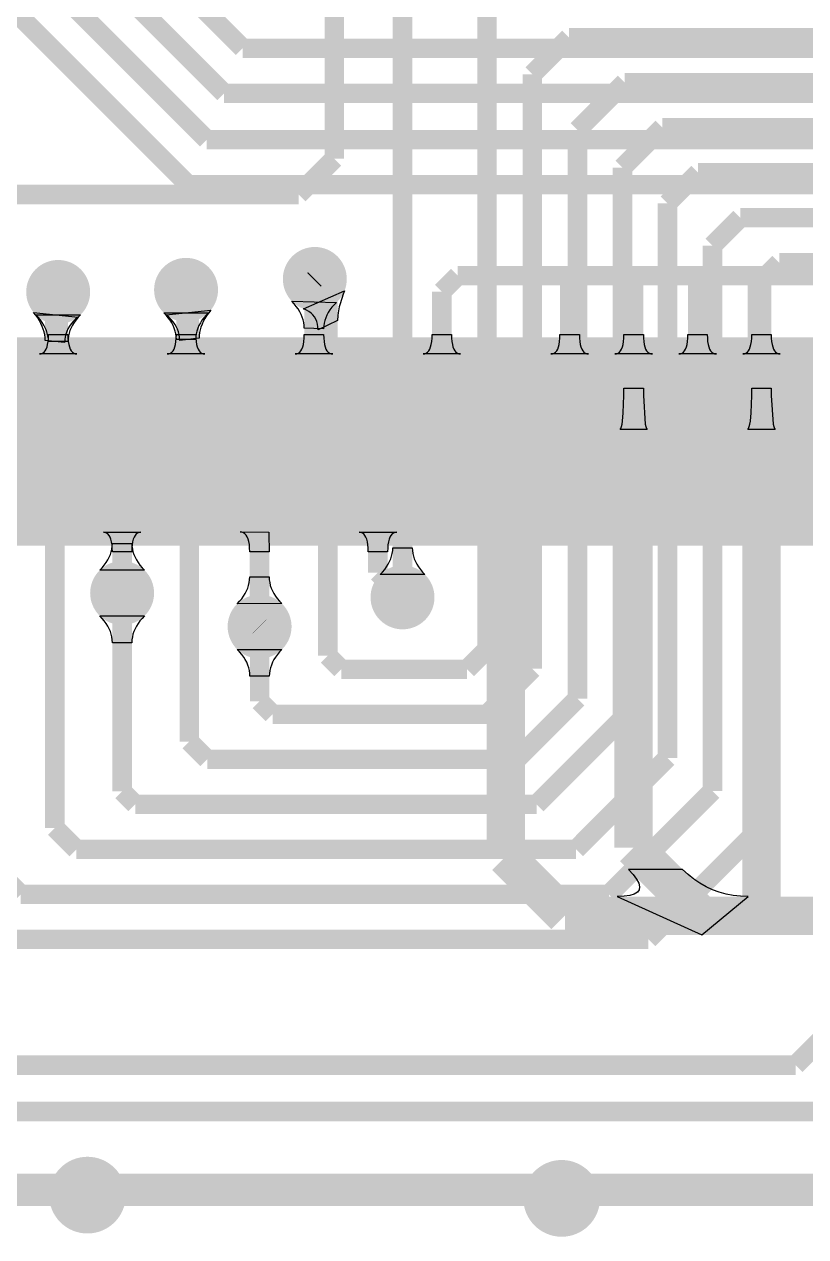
# Model space of a CAD drawing. Extents: x 53.3 to 135, y 28 to 125.4.
# Drawn here: x 95.95 to 102.06, y 66.91 to 76.39 of the extents above; entities that cross this region are included whole.
import ezdxf

# ---------------------------------------------------------------- set-up
doc = ezdxf.new("R2010")
doc.units = 0
doc.header["$MEASUREMENT"] = 0
for name, color, linetype in [('BOTTOMLAYER', 5, 'CONTINUOUS'), ('BOTTOMOVERLAY', 54, 'CONTINUOUS'), ('BOTTOMPASTE', 16, 'CONTINUOUS'), ('BOTTOMSOLDER', 6, 'CONTINUOUS'), ('MULTILAYER', 9, 'CONTINUOUS'), ('TOPLAYER', 1, 'CONTINUOUS')]:
    doc.layers.add(name, color=color, linetype=linetype)

msp = doc.modelspace()

# ---------------------------------------------------------------- linework, layer by layer
at = {"layer": 'BOTTOMLAYER'}
for p, q in [((97.058704, 74.113207), (97.039892, 74.13277)), ((97.039892, 74.13277), (97.389894, 74.13277)), ((97.389894, 74.13277), (97.371083, 74.113207)), ((98.060355, 74.202768), (98.041932, 74.222968)), ((98.041932, 74.222968), (98.3918, 74.213296)), ((98.076837, 74.182341), (98.060355, 74.202768)), ((98.091381, 74.161686), (98.076837, 74.182341)), ((98.103987, 74.140802), (98.091381, 74.161686)), ((98.11465, 74.119694), (98.103987, 74.140802)), ((98.327218, 74.135264), (98.316118, 74.114764)), ((98.340337, 74.155366), (98.327218, 74.135264)), ((98.355473, 74.175071), (98.340337, 74.155366)), ((98.372628, 74.194383), (98.355473, 74.175071)), ((98.3918, 74.213296), (98.372628, 74.194383)), ((96.058706, 74.096596), (96.039894, 74.116159)), ((96.039894, 74.116159), (96.389896, 74.116159)), ((96.075536, 74.076723), (96.058706, 74.096596)), ((96.090384, 74.056537), (96.075536, 74.076723)), ((96.103255, 74.036039), (96.090384, 74.056537)), ((96.114144, 74.015232), (96.103255, 74.036039)), ((96.326536, 74.036039), (96.315647, 74.015232)), ((96.339406, 74.056537), (96.326536, 74.036039)), ((96.354255, 74.076723), (96.339406, 74.056537)), ((96.371085, 74.096596), (96.354255, 74.076723)), ((96.389896, 74.116159), (96.371085, 74.096596)), ((97.075534, 74.093334), (97.058704, 74.113207)), ((97.090382, 74.073149), (97.075534, 74.093334)), ((97.103253, 74.052651), (97.090382, 74.073149)), ((97.114142, 74.031843), (97.103253, 74.052651)), ((97.326534, 74.052651), (97.315645, 74.031843)), ((97.339404, 74.073149), (97.326534, 74.052651)), ((97.354253, 74.093334), (97.339404, 74.073149)), ((97.371083, 74.113207), (97.354253, 74.093334)), ((98.123378, 74.098358), (98.11465, 74.119694)), ((98.130164, 74.076796), (98.123378, 74.098358)), ((98.135013, 74.055008), (98.130164, 74.076796)), ((98.137922, 74.032991), (98.135013, 74.055008)), ((98.294929, 74.050896), (98.291901, 74.028816)), ((98.299974, 74.072582), (98.294929, 74.050896)), ((98.307037, 74.093873), (98.299974, 74.072582)), ((98.316118, 74.114764), (98.307037, 74.093873)), ((96.123054, 73.994114), (96.114144, 74.015232)), ((96.129986, 73.972684), (96.123054, 73.994114)), ((96.134933, 73.950944), (96.129986, 73.972684)), ((96.137905, 73.928892), (96.134933, 73.950944)), ((96.138185, 73.933413), (96.138893, 73.962293)), ((96.138893, 73.962293), (96.290897, 73.962293)), ((96.290897, 73.962293), (96.291606, 73.933413)), ((96.294857, 73.950944), (96.291885, 73.928892)), ((96.299805, 73.972684), (96.294857, 73.950944)), ((96.306737, 73.994114), (96.299805, 73.972684)), ((96.315647, 74.015232), (96.306737, 73.994114)), ((97.123052, 74.010726), (97.114142, 74.031843)), ((97.129984, 73.989296), (97.123052, 74.010726)), ((97.134931, 73.967556), (97.129984, 73.989296)), ((97.137903, 73.945504), (97.134931, 73.967556)), ((97.138891, 73.923139), (97.137903, 73.945504)), ((97.138183, 73.933413), (97.138891, 73.962293)), ((97.138891, 73.962293), (97.290895, 73.962293)), ((97.290895, 73.962293), (97.291604, 73.933413)), ((97.291883, 73.945504), (97.290895, 73.923139)), ((97.294855, 73.967556), (97.291883, 73.945504)), ((97.299803, 73.989296), (97.294855, 73.967556)), ((97.306735, 74.010726), (97.299803, 73.989296)), ((97.315645, 74.031843), (97.306735, 74.010726)), ((98.138889, 74.010749), (98.137922, 74.032991)), ((98.138181, 73.933413), (98.138889, 73.962293)), ((98.290893, 74.006337), (98.138889, 74.010749)), ((98.138889, 73.962293), (98.290893, 73.962293)), ((98.291901, 74.028816), (98.290893, 74.006337)), ((98.290893, 73.962293), (98.291602, 73.933413)), ((99.138179, 73.933413), (99.138887, 73.962293)), ((99.138887, 73.962293), (99.290891, 73.962293)), ((99.290891, 73.962293), (99.2916, 73.933413)), ((100.138177, 73.933413), (100.138885, 73.962293)), ((100.138885, 73.962293), (100.290889, 73.962293)), ((100.290889, 73.962293), (100.291598, 73.933413)), ((100.638176, 73.933413), (100.638884, 73.962293)), ((100.638884, 73.962293), (100.790888, 73.962293)), ((100.790888, 73.962293), (100.791597, 73.933413)), ((101.138175, 73.933413), (101.138883, 73.962293)), ((101.138883, 73.962293), (101.290887, 73.962293)), ((101.290887, 73.962293), (101.291596, 73.933413)), ((101.638174, 73.933413), (101.638882, 73.962293)), ((101.638882, 73.962293), (101.790886, 73.962293)), ((101.790886, 73.962293), (101.791595, 73.933413)), ((96.113351, 73.834612), (96.121156, 73.848293)), ((96.121156, 73.848293), (96.127542, 73.865011)), ((96.127542, 73.865011), (96.132508, 73.884772)), ((96.132508, 73.884772), (96.136056, 73.907574)), ((96.136056, 73.907574), (96.138185, 73.933413)), ((96.138893, 73.906527), (96.137905, 73.928892)), ((96.290897, 73.906527), (96.138893, 73.906527)), ((96.291885, 73.928892), (96.290897, 73.906527)), ((96.291606, 73.933413), (96.293734, 73.907574)), ((96.293734, 73.907574), (96.297283, 73.884772)), ((96.297283, 73.884772), (96.302248, 73.865011)), ((96.302248, 73.865011), (96.308634, 73.848293)), ((96.308634, 73.848293), (96.316439, 73.834612)), ((97.113349, 73.834612), (97.121154, 73.848293)), ((97.121154, 73.848293), (97.12754, 73.865011)), ((97.12754, 73.865011), (97.132506, 73.884772)), ((97.132506, 73.884772), (97.136054, 73.907574)), ((97.136054, 73.907574), (97.138183, 73.933413)), ((97.290895, 73.923139), (97.138891, 73.923139)), ((97.291604, 73.933413), (97.293732, 73.907574)), ((97.293732, 73.907574), (97.297281, 73.884772)), ((97.297281, 73.884772), (97.302246, 73.865011)), ((97.302246, 73.865011), (97.308632, 73.848293)), ((97.308632, 73.848293), (97.316437, 73.834612)), ((98.113347, 73.834612), (98.121152, 73.848293)), ((98.121152, 73.848293), (98.127538, 73.865011)), ((98.127538, 73.865011), (98.132504, 73.884772)), ((98.132504, 73.884772), (98.136052, 73.907574)), ((98.136052, 73.907574), (98.138181, 73.933413)), ((98.291602, 73.933413), (98.29373, 73.907574)), ((98.29373, 73.907574), (98.297279, 73.884772)), ((98.297279, 73.884772), (98.302244, 73.865011)), ((98.302244, 73.865011), (98.30863, 73.848293)), ((98.30863, 73.848293), (98.316435, 73.834612)), ((99.113345, 73.834612), (99.12115, 73.848293)), ((99.12115, 73.848293), (99.127536, 73.865011)), ((99.127536, 73.865011), (99.132502, 73.884772)), ((99.132502, 73.884772), (99.13605, 73.907574)), ((99.13605, 73.907574), (99.138179, 73.933413)), ((99.2916, 73.933413), (99.293728, 73.907574)), ((99.293728, 73.907574), (99.297277, 73.884772)), ((99.297277, 73.884772), (99.302242, 73.865011)), ((99.302242, 73.865011), (99.308628, 73.848293)), ((99.308628, 73.848293), (99.316433, 73.834612)), ((100.113343, 73.834612), (100.121148, 73.848293)), ((100.121148, 73.848293), (100.127534, 73.865011)), ((100.127534, 73.865011), (100.1325, 73.884772)), ((100.1325, 73.884772), (100.136048, 73.907574)), ((100.136048, 73.907574), (100.138177, 73.933413)), ((100.291598, 73.933413), (100.293726, 73.907574)), ((100.293726, 73.907574), (100.297275, 73.884772)), ((100.297275, 73.884772), (100.30224, 73.865011)), ((100.30224, 73.865011), (100.308626, 73.848293)), ((100.308626, 73.848293), (100.316431, 73.834612)), ((100.613342, 73.834612), (100.621147, 73.848293)), ((100.621147, 73.848293), (100.627533, 73.865011)), ((100.627533, 73.865011), (100.632499, 73.884772)), ((100.632499, 73.884772), (100.636047, 73.907574)), ((100.636047, 73.907574), (100.638176, 73.933413)), ((100.791597, 73.933413), (100.793725, 73.907574)), ((100.793725, 73.907574), (100.797274, 73.884772)), ((100.797274, 73.884772), (100.802239, 73.865011)), ((100.802239, 73.865011), (100.808625, 73.848293)), ((100.808625, 73.848293), (100.81643, 73.834612)), ((101.113341, 73.834612), (101.121146, 73.848293)), ((101.121146, 73.848293), (101.127532, 73.865011)), ((101.127532, 73.865011), (101.132498, 73.884772)), ((101.132498, 73.884772), (101.136046, 73.907574)), ((101.136046, 73.907574), (101.138175, 73.933413)), ((101.291596, 73.933413), (101.293724, 73.907574)), ((101.293724, 73.907574), (101.297273, 73.884772)), ((101.297273, 73.884772), (101.302238, 73.865011)), ((101.302238, 73.865011), (101.308624, 73.848293)), ((101.308624, 73.848293), (101.316429, 73.834612)), ((101.61334, 73.834612), (101.621145, 73.848293)), ((101.621145, 73.848293), (101.627531, 73.865011)), ((101.627531, 73.865011), (101.632497, 73.884772)), ((101.632497, 73.884772), (101.636045, 73.907574)), ((101.636045, 73.907574), (101.638174, 73.933413)), ((101.791595, 73.933413), (101.793723, 73.907574)), ((101.793723, 73.907574), (101.797272, 73.884772)), ((101.797272, 73.884772), (101.802237, 73.865011)), ((101.802237, 73.865011), (101.808623, 73.848293)), ((101.808623, 73.848293), (101.816428, 73.834612)), ((96.067943, 73.810292), (96.081423, 73.811811)), ((96.361847, 73.810292), (96.067943, 73.810292)), ((96.081423, 73.811811), (96.093486, 73.816373)), ((96.093486, 73.816373), (96.104128, 73.823972)), ((96.104128, 73.823972), (96.113351, 73.834612)), ((96.316439, 73.834612), (96.325662, 73.823972)), ((96.325662, 73.823972), (96.336305, 73.816373)), ((96.336305, 73.816373), (96.348367, 73.811811)), ((96.348367, 73.811811), (96.361847, 73.810292)), ((97.067941, 73.810292), (97.081421, 73.811811)), ((97.361845, 73.810292), (97.067941, 73.810292)), ((97.081421, 73.811811), (97.093484, 73.816373)), ((97.093484, 73.816373), (97.104126, 73.823972)), ((97.104126, 73.823972), (97.113349, 73.834612)), ((97.316437, 73.834612), (97.32566, 73.823972)), ((97.32566, 73.823972), (97.336303, 73.816373)), ((97.336303, 73.816373), (97.348365, 73.811811)), ((97.348365, 73.811811), (97.361845, 73.810292)), ((98.067939, 73.810292), (98.081419, 73.811811)), ((98.361843, 73.810292), (98.067939, 73.810292)), ((98.081419, 73.811811), (98.093482, 73.816373)), ((98.093482, 73.816373), (98.104124, 73.823972)), ((98.104124, 73.823972), (98.113347, 73.834612)), ((98.316435, 73.834612), (98.325658, 73.823972)), ((98.325658, 73.823972), (98.336301, 73.816373)), ((98.336301, 73.816373), (98.348363, 73.811811)), ((98.348363, 73.811811), (98.361843, 73.810292)), ((99.067937, 73.810292), (99.081417, 73.811811)), ((99.361841, 73.810292), (99.067937, 73.810292)), ((99.081417, 73.811811), (99.09348, 73.816373)), ((99.09348, 73.816373), (99.104122, 73.823972)), ((99.104122, 73.823972), (99.113345, 73.834612)), ((99.316433, 73.834612), (99.325656, 73.823972)), ((99.325656, 73.823972), (99.336299, 73.816373)), ((99.336299, 73.816373), (99.348361, 73.811811)), ((99.348361, 73.811811), (99.361841, 73.810292)), ((100.067935, 73.810292), (100.081415, 73.811811)), ((100.361839, 73.810292), (100.067935, 73.810292)), ((100.081415, 73.811811), (100.093478, 73.816373)), ((100.093478, 73.816373), (100.10412, 73.823972)), ((100.10412, 73.823972), (100.113343, 73.834612)), ((100.316431, 73.834612), (100.325654, 73.823972)), ((100.325654, 73.823972), (100.336297, 73.816373)), ((100.336297, 73.816373), (100.348359, 73.811811)), ((100.348359, 73.811811), (100.361839, 73.810292)), ((100.567934, 73.810292), (100.581414, 73.811811)), ((100.861838, 73.810292), (100.567934, 73.810292)), ((100.581414, 73.811811), (100.593477, 73.816373)), ((100.593477, 73.816373), (100.604119, 73.823972)), ((100.604119, 73.823972), (100.613342, 73.834612)), ((100.81643, 73.834612), (100.825653, 73.823972)), ((100.825653, 73.823972), (100.836296, 73.816373)), ((100.836296, 73.816373), (100.848358, 73.811811)), ((100.848358, 73.811811), (100.861838, 73.810292)), ((101.067933, 73.810292), (101.081413, 73.811811)), ((101.361837, 73.810292), (101.067933, 73.810292)), ((101.081413, 73.811811), (101.093476, 73.816373)), ((101.093476, 73.816373), (101.104118, 73.823972)), ((101.104118, 73.823972), (101.113341, 73.834612)), ((101.316429, 73.834612), (101.325652, 73.823972)), ((101.325652, 73.823972), (101.336295, 73.816373)), ((101.336295, 73.816373), (101.348357, 73.811811)), ((101.348357, 73.811811), (101.361837, 73.810292)), ((101.567932, 73.810292), (101.581412, 73.811811)), ((101.861836, 73.810292), (101.567932, 73.810292)), ((101.581412, 73.811811), (101.593475, 73.816373)), ((101.593475, 73.816373), (101.604117, 73.823972)), ((101.604117, 73.823972), (101.61334, 73.834612)), ((101.816428, 73.834612), (101.825651, 73.823972)), ((101.825651, 73.823972), (101.836294, 73.816373)), ((101.836294, 73.816373), (101.848356, 73.811811)), ((101.848356, 73.811811), (101.861836, 73.810292)), ((100.634063, 73.350217), (100.638585, 73.48666)), ((100.638585, 73.48666), (100.638884, 73.542662)), ((100.638884, 73.542662), (100.790888, 73.542662)), ((100.790888, 73.542662), (100.791188, 73.48666)), ((100.791188, 73.48666), (100.805651, 73.261111)), ((101.634061, 73.350217), (101.638583, 73.48666)), ((101.638583, 73.48666), (101.638882, 73.542662)), ((101.638882, 73.542662), (101.790886, 73.542662)), ((101.790886, 73.542662), (101.791186, 73.48666)), ((101.791186, 73.48666), (101.805649, 73.261111)), ((100.624122, 73.261111), (100.628039, 73.285553)), ((100.628039, 73.285553), (100.634063, 73.350217)), ((101.62412, 73.261111), (101.628037, 73.285553)), ((101.628037, 73.285553), (101.634061, 73.350217)), ((100.608755, 73.21934), (100.61448, 73.228004)), ((100.821018, 73.21934), (100.608755, 73.21934)), ((100.61448, 73.228004), (100.619601, 73.241929)), ((100.619601, 73.241929), (100.624122, 73.261111)), ((100.805651, 73.261111), (100.810172, 73.241929)), ((100.810172, 73.241929), (100.815292, 73.228004)), ((100.815292, 73.228004), (100.821018, 73.21934)), ((101.608753, 73.21934), (101.614478, 73.228004)), ((101.821016, 73.21934), (101.608753, 73.21934)), ((101.614478, 73.228004), (101.619599, 73.241929)), ((101.619599, 73.241929), (101.62412, 73.261111)), ((101.805649, 73.261111), (101.81017, 73.241929)), ((101.81017, 73.241929), (101.81529, 73.228004)), ((101.81529, 73.228004), (101.821016, 73.21934)), ((96.581422, 72.414872), (96.567943, 72.416391)), ((96.567943, 72.416391), (96.861846, 72.416391)), ((96.593485, 72.41031), (96.581422, 72.414872)), ((96.604127, 72.40271), (96.593485, 72.41031)), ((96.61335, 72.39207), (96.604127, 72.40271)), ((96.621156, 72.37839), (96.61335, 72.39207)), ((96.627541, 72.361671), (96.621156, 72.37839)), ((96.632507, 72.34191), (96.627541, 72.361671)), ((96.636055, 72.319109), (96.632507, 72.34191)), ((96.637904, 72.306909), (96.638892, 72.329274)), ((96.638892, 72.329274), (96.790896, 72.329274)), ((96.790896, 72.329274), (96.791884, 72.306909)), ((96.797282, 72.34191), (96.793733, 72.319109)), ((96.802247, 72.361671), (96.797282, 72.34191)), ((96.808633, 72.37839), (96.802247, 72.361671)), ((96.816438, 72.39207), (96.808633, 72.37839)), ((96.825661, 72.40271), (96.816438, 72.39207)), ((96.836304, 72.41031), (96.825661, 72.40271)), ((96.848366, 72.414872), (96.836304, 72.41031)), ((96.861846, 72.416391), (96.848366, 72.414872)), ((97.651329, 72.417704), (97.636889, 72.419439)), ((97.636889, 72.419439), (97.861844, 72.416391)), ((97.66425, 72.412908), (97.651329, 72.417704)), ((97.675649, 72.405052), (97.66425, 72.412908)), ((97.68553, 72.394138), (97.675649, 72.405052)), ((97.693889, 72.380163), (97.68553, 72.394138)), ((97.700729, 72.363127), (97.693889, 72.380163)), ((97.70605, 72.343033), (97.700729, 72.363127)), ((97.70985, 72.319878), (97.70605, 72.343033)), ((97.861844, 72.416391), (97.862423, 72.414872)), ((97.862423, 72.414872), (97.862941, 72.41031)), ((97.862941, 72.41031), (97.863398, 72.40271)), ((97.863398, 72.40271), (97.864889, 72.264389)), ((98.581418, 72.414872), (98.567938, 72.416391)), ((98.567938, 72.416391), (98.861842, 72.416391)), ((98.593481, 72.41031), (98.581418, 72.414872)), ((98.604123, 72.40271), (98.593481, 72.41031)), ((98.613346, 72.39207), (98.604123, 72.40271)), ((98.621151, 72.37839), (98.613346, 72.39207)), ((98.627537, 72.361671), (98.621151, 72.37839)), ((98.632503, 72.34191), (98.627537, 72.361671)), ((98.636051, 72.319109), (98.632503, 72.34191)), ((98.797278, 72.34191), (98.793729, 72.319109)), ((98.802243, 72.361671), (98.797278, 72.34191)), ((98.808629, 72.37839), (98.802243, 72.361671)), ((98.816434, 72.39207), (98.808629, 72.37839)), ((98.825657, 72.40271), (98.816434, 72.39207)), ((98.8363, 72.41031), (98.825657, 72.40271)), ((98.848362, 72.414872), (98.8363, 72.41031)), ((98.861842, 72.416391), (98.848362, 72.414872)), ((96.614143, 72.220569), (96.623053, 72.241687)), ((96.623053, 72.241687), (96.629985, 72.263117)), ((96.629985, 72.263117), (96.634932, 72.284857)), ((96.634932, 72.284857), (96.637904, 72.306909)), ((96.638184, 72.293269), (96.636055, 72.319109)), ((96.638892, 72.264389), (96.638184, 72.293269)), ((96.790896, 72.264389), (96.638892, 72.264389)), ((96.791605, 72.293269), (96.790896, 72.264389)), ((96.793733, 72.319109), (96.791605, 72.293269)), ((96.791884, 72.306909), (96.794856, 72.284857)), ((96.794856, 72.284857), (96.799804, 72.263117)), ((96.799804, 72.263117), (96.806736, 72.241687)), ((96.806736, 72.241687), (96.815646, 72.220569)), ((97.712129, 72.293663), (97.70985, 72.319878)), ((97.712891, 72.264389), (97.712129, 72.293663)), ((97.864889, 72.264389), (97.712891, 72.264389)), ((98.63818, 72.293269), (98.636051, 72.319109)), ((98.638888, 72.264389), (98.63818, 72.293269)), ((98.790892, 72.264389), (98.638888, 72.264389)), ((98.791601, 72.293269), (98.790892, 72.264389)), ((98.793729, 72.319109), (98.791601, 72.293269)), ((96.539893, 72.119642), (96.558705, 72.139205)), ((96.558705, 72.139205), (96.575535, 72.159078)), ((96.575535, 72.159078), (96.590383, 72.179264)), ((96.590383, 72.179264), (96.603254, 72.199762)), ((96.603254, 72.199762), (96.614143, 72.220569)), ((96.815646, 72.220569), (96.826535, 72.199762)), ((96.826535, 72.199762), (96.839405, 72.179264)), ((96.839405, 72.179264), (96.854254, 72.159078)), ((96.854254, 72.159078), (96.871084, 72.139205)), ((96.871084, 72.139205), (96.889895, 72.119642)), ((96.889895, 72.119642), (96.539893, 72.119642)), ((97.708941, 72.022218), (97.711903, 72.044265)), ((97.711903, 72.044265), (97.712891, 72.06661)), ((97.712891, 72.06661), (97.864889, 72.067318)), ((97.864889, 72.067318), (97.865885, 72.044936)), ((97.865885, 72.044936), (97.868864, 72.022879)), ((97.677364, 71.937009), (97.68822, 71.957865)), ((97.68822, 71.957865), (97.697099, 71.979018)), ((97.697099, 71.979018), (97.704008, 72.000471)), ((97.704008, 72.000471), (97.708941, 72.022218)), ((97.868864, 72.022879), (97.87383, 72.001146)), ((97.87383, 72.001146), (97.880782, 71.979739)), ((97.880782, 71.979739), (97.88972, 71.958657)), ((97.88972, 71.958657), (97.900645, 71.937898)), ((97.614209, 71.856557), (97.632959, 71.876224)), ((97.964206, 71.858111), (97.614209, 71.856557)), ((97.632959, 71.876224), (97.649734, 71.896186)), ((97.649734, 71.896186), (97.664537, 71.916447)), ((97.664537, 71.916447), (97.677364, 71.937009)), ((97.900645, 71.937898), (97.913556, 71.917463)), ((97.913556, 71.917463), (97.928453, 71.897354)), ((97.928453, 71.897354), (97.945336, 71.87757)), ((97.945336, 71.87757), (97.964206, 71.858111)), ((101.098284, 69.780333), (100.67402, 69.780333)), ((100.67402, 69.780333), (100.711325, 69.740028)), ((101.141588, 69.740028), (101.098284, 69.780333)), ((100.711325, 69.740028), (100.738389, 69.703965)), ((100.738389, 69.703965), (100.755209, 69.672147)), ((101.186651, 69.703965), (101.141588, 69.740028)), ((101.23347, 69.672147), (101.186651, 69.703965)), ((100.72006, 69.587293), (100.685669, 69.576688)), ((100.74421, 69.602144), (100.72006, 69.587293)), ((100.75812, 69.621235), (100.74421, 69.602144)), ((100.755209, 69.672147), (100.761785, 69.64457)), ((100.761785, 69.64457), (100.75812, 69.621235)), ((101.282048, 69.64457), (101.23347, 69.672147)), ((101.332383, 69.621235), (101.282048, 69.64457)), ((101.384473, 69.602144), (101.332383, 69.621235)), ((101.438324, 69.587293), (101.384473, 69.602144)), ((101.49393, 69.576688), (101.438324, 69.587293)), ((100.641031, 69.570323), (100.586154, 69.568202)), ((100.586154, 69.568202), (101.248284, 69.268203)), ((100.685669, 69.576688), (100.641031, 69.570323)), ((101.248284, 69.268203), (101.610414, 69.568202)), ((101.551293, 69.570323), (101.49393, 69.576688)), ((101.610414, 69.568202), (101.551293, 69.570323)), ((101.248284, 69.268203), (101.248284, 69.268203)), ((101.248284, 69.268203), (101.248284, 69.268203)), ((101.248284, 69.268203), (101.248284, 69.268203)), ((101.248284, 69.268203), (101.248284, 69.268203)), ((101.248284, 69.268203), (101.248284, 69.268203)), ((101.248284, 69.268203), (101.248284, 69.268203)), ((101.248284, 69.268203), (101.248284, 69.268203)), ((101.248284, 69.268203), (101.248284, 69.268203)), ((101.248284, 69.268203), (101.248284, 69.268203)), ((101.248284, 69.268203), (101.248284, 69.268203))]:
    msp.add_line(p, q, dxfattribs=at)
for points, const_width in [([(94.722203, 79.135602), (97.657806, 76.2)], 0.152001), ([(94.576402, 78.783602), (97.512007, 75.847997)], 0.152001), ([(94.430601, 78.431601), (97.377001, 75.485201)], 0.152001), ([(94.2848, 78.0796), (97.2312, 75.1332)], 0.152001), ([(97.657806, 76.2), (104.36859, 76.2)], 0.152001), ([(97.512007, 75.847997), (105.695092, 75.847997)], 0.152001), ([(97.377001, 75.485201), (105.464399, 75.485201)], 0.152001), ([(97.2312, 75.1332), (104.9782, 75.1332)], 0.152001), ([(98.214891, 74.389691), (98.2218, 74.3966)], 0.152001), ([(98.214891, 73.113341), (98.214891, 74.389691)], 0.152001), ([(99.214889, 74.297489), (99.3394, 74.422)], 0.152001), ([(99.3394, 74.422), (100.2538, 74.422)], 0.152001), ([(100.214887, 74.383087), (100.2538, 74.422)], 0.152001), ([(100.214887, 73.113341), (100.214887, 74.383087)], 0.152001), ([(100.2538, 74.422), (100.6602, 74.422)], 0.152001), ([(100.6602, 74.422), (100.714886, 74.367314)], 0.152001), ([(100.6602, 74.422), (101.2444, 74.422)], 0.152001), ([(100.714886, 73.113341), (100.714886, 74.367314)], 0.152001), ([(101.214885, 74.392485), (101.2444, 74.422)], 0.152001), ([(101.214885, 73.113341), (101.214885, 74.392485)], 0.152001), ([(101.2444, 74.422), (101.7016, 74.422)], 0.152001), ([(101.7016, 74.422), (101.714884, 74.408716)], 0.152001), ([(101.7016, 74.422), (102.2096, 74.422)], 0.152001), ([(101.714884, 73.113341), (101.714884, 74.408716)], 0.152001), ([(96.214895, 74.294695), (96.2152, 74.295)], 0.152001), ([(96.214895, 73.113341), (96.214895, 74.294695)], 0.152001), ([(97.214893, 73.113341), (97.214893, 74.311307)], 0.152001), ([(99.214889, 73.113341), (99.214889, 74.297489)], 0.152001), ([(96.714894, 71.941106), (96.714894, 73.113341)], 0.152001), ([(97.714892, 73.113341), (97.78889, 73.039343)], 0.152001), ([(98.71489, 72.10011), (98.71489, 73.113341)], 0.152001), ([(99.714888, 69.880912), (99.714888, 73.113341)], 0.299999), ([(100.714886, 69.9516), (100.714886, 73.113341)], 0.299999), ([(101.714884, 69.481116), (101.714884, 73.113341)], 0.299999), ([(97.78889, 71.67991), (97.78889, 73.039343)], 0.152001), ([(98.71489, 72.10011), (98.9076, 71.9074)], 0.152001), ([(97.78889, 71.67991), (97.79, 71.6788)], 0.152001), ([(100.714886, 69.9516), (101.248284, 69.418203)], 0.299999), ([(99.714888, 69.880912), (100.177597, 69.418203)], 0.299999), ([(100.177597, 69.418203), (101.248284, 69.418203)], 0.299999), ([(101.248284, 69.418203), (103.708203, 69.418203)], 0.299999)]:
    msp.add_lwpolyline(points, dxfattribs=dict(at, const_width=const_width))
for points, const_width in [([(98.096802, 74.3966, 1), (98.346798, 74.3966, 1)], 0.249999), ([(96.089897, 74.294695, 1), (96.339894, 74.294695, 1)], 0.249999), ([(97.089895, 74.311307, 1), (97.339892, 74.311307, 1)], 0.249999), ([(96.589896, 71.941106, 1), (96.839893, 71.941106, 1)], 0.249999), ([(98.782602, 71.9074, 1), (99.032598, 71.9074, 1)], 0.249999), ([(97.665002, 71.6788, 1), (97.914998, 71.6788, 1)], 0.249999), ([(96.2938, 67.2338, 1), (96.5938, 67.2338, 1)], 0.299999), ([(100.0022, 67.2084, 1), (100.3022, 67.2084, 1)], 0.299999)]:
    msp.add_lwpolyline(points, format="xyb", close=True, dxfattribs=dict(at, const_width=const_width))
for points in [[(96.364895, 73.81334), (96.064895, 73.81334), (96.364895, 72.413343), (96.064895, 72.413343)], [(96.864894, 73.81334), (96.564894, 73.81334), (96.864894, 72.413343), (96.564894, 72.413343)], [(97.364893, 73.81334), (97.064893, 73.81334), (97.364893, 72.413343), (97.064893, 72.413343)], [(97.864892, 73.81334), (97.564892, 73.81334), (97.864892, 72.413343), (97.564892, 72.413343)], [(98.364891, 73.81334), (98.064891, 73.81334), (98.364891, 72.413343), (98.064891, 72.413343)], [(98.86489, 73.81334), (98.56489, 73.81334), (98.86489, 72.413343), (98.56489, 72.413343)], [(99.364889, 73.81334), (99.064889, 73.81334), (99.364889, 72.413343), (99.064889, 72.413343)], [(99.864888, 73.81334), (99.564888, 73.81334), (99.864888, 72.413343), (99.564888, 72.413343)], [(100.364887, 73.81334), (100.064887, 73.81334), (100.364887, 72.413343), (100.064887, 72.413343)], [(100.864886, 73.81334), (100.564887, 73.81334), (100.864886, 72.413343), (100.564887, 72.413343)], [(101.364885, 73.81334), (101.064885, 73.81334), (101.364885, 72.413343), (101.064885, 72.413343)], [(101.864884, 73.81334), (101.564884, 73.81334), (101.864884, 72.413343), (101.564884, 72.413343)]]:
    msp.add_solid(points, dxfattribs=at)
at = {"layer": 'BOTTOMOVERLAY'}
for points, const_width in [([(90.953118, 73.87704), (110.953128, 73.87704)], 0.127), ([(88.264949, 67.275608), (113.664924, 67.275608)], 0.254), ([(88.203115, 67.277036), (113.70313, 67.277036)], 0.127)]:
    msp.add_lwpolyline(points, dxfattribs=dict(at, const_width=const_width))
at = {"layer": 'BOTTOMPASTE'}
for points in [[(96.364895, 73.81334), (96.064895, 73.81334), (96.364895, 72.413343), (96.064895, 72.413343)], [(96.864894, 73.81334), (96.564894, 73.81334), (96.864894, 72.413343), (96.564894, 72.413343)], [(97.364893, 73.81334), (97.064893, 73.81334), (97.364893, 72.413343), (97.064893, 72.413343)], [(97.864892, 73.81334), (97.564892, 73.81334), (97.864892, 72.413343), (97.564892, 72.413343)], [(98.364891, 73.81334), (98.064891, 73.81334), (98.364891, 72.413343), (98.064891, 72.413343)], [(98.86489, 73.81334), (98.56489, 73.81334), (98.86489, 72.413343), (98.56489, 72.413343)], [(99.364889, 73.81334), (99.064889, 73.81334), (99.364889, 72.413343), (99.064889, 72.413343)], [(99.864888, 73.81334), (99.564888, 73.81334), (99.864888, 72.413343), (99.564888, 72.413343)], [(100.364887, 73.81334), (100.064887, 73.81334), (100.364887, 72.413343), (100.064887, 72.413343)], [(100.864886, 73.81334), (100.564887, 73.81334), (100.864886, 72.413343), (100.564887, 72.413343)], [(101.364885, 73.81334), (101.064885, 73.81334), (101.364885, 72.413343), (101.064885, 72.413343)], [(101.864884, 73.81334), (101.564884, 73.81334), (101.864884, 72.413343), (101.564884, 72.413343)]]:
    msp.add_solid(points, dxfattribs=at)
at = {"layer": 'BOTTOMSOLDER'}
for points in [[(95.966496, 73.91494), (95.463296, 73.91494), (95.966496, 72.311743), (95.463296, 72.311743)], [(96.466495, 73.91494), (95.963296, 73.91494), (96.466495, 72.311743), (95.963296, 72.311743)], [(96.966494, 73.91494), (96.463294, 73.91494), (96.966494, 72.311743), (96.463294, 72.311743)], [(97.466493, 73.91494), (96.963293, 73.91494), (97.466493, 72.311743), (96.963293, 72.311743)], [(97.966492, 73.91494), (97.463292, 73.91494), (97.966492, 72.311743), (97.463292, 72.311743)], [(98.466491, 73.91494), (97.963291, 73.91494), (98.466491, 72.311743), (97.963291, 72.311743)], [(98.96649, 73.91494), (98.46329, 73.91494), (98.96649, 72.311743), (98.46329, 72.311743)], [(99.466489, 73.91494), (98.963289, 73.91494), (99.466489, 72.311743), (98.963289, 72.311743)], [(99.966488, 73.91494), (99.463288, 73.91494), (99.966488, 72.311743), (99.463288, 72.311743)], [(100.466487, 73.91494), (99.963287, 73.91494), (100.466487, 72.311743), (99.963287, 72.311743)], [(100.966486, 73.91494), (100.463286, 73.91494), (100.966486, 72.311743), (100.463286, 72.311743)], [(101.466485, 73.91494), (100.963285, 73.91494), (101.466485, 72.311743), (100.963285, 72.311743)], [(101.966484, 73.91494), (101.463285, 73.91494), (101.966484, 72.311743), (101.463285, 72.311743)], [(102.466534, 73.91494), (101.963334, 73.91494), (102.466534, 72.311743), (101.963334, 72.311743)]]:
    msp.add_solid(points, dxfattribs=at)
at = {"layer": 'MULTILAYER'}
for points, const_width in [([(98.096802, 74.3966, 1), (98.346798, 74.3966, 1)], 0.249999), ([(96.089897, 74.294695, 1), (96.339894, 74.294695, 1)], 0.249999), ([(97.089895, 74.311307, 1), (97.339892, 74.311307, 1)], 0.249999), ([(96.589896, 71.941106, 1), (96.839893, 71.941106, 1)], 0.249999), ([(98.782602, 71.9074, 1), (99.032598, 71.9074, 1)], 0.249999), ([(97.665002, 71.6788, 1), (97.914998, 71.6788, 1)], 0.249999), ([(96.2938, 67.2338, 1), (96.5938, 67.2338, 1)], 0.299999), ([(100.0022, 67.2084, 1), (100.3022, 67.2084, 1)], 0.299999)]:
    msp.add_lwpolyline(points, format="xyb", close=True, dxfattribs=dict(at, const_width=const_width))
at = {"layer": 'TOPLAYER'}
for p, q in [((98.13446, 74.162354), (98.453722, 74.303263)), ((98.443402, 74.276641), (98.418957, 74.201254)), ((98.453722, 74.303263), (98.443402, 74.276641)), ((96.039493, 74.113426), (96.022274, 74.135331)), ((96.022274, 74.135331), (96.370376, 74.098927)), ((97.059412, 74.115539), (97.407514, 74.151942)), ((97.390295, 74.130037), (97.37489, 74.108137)), ((97.407514, 74.151942), (97.390295, 74.130037)), ((98.15592, 74.153128), (98.13446, 74.162354)), ((98.175117, 74.1423), (98.15592, 74.153128)), ((98.192059, 74.129867), (98.175117, 74.1423)), ((98.20674, 74.115831), (98.192059, 74.129867)), ((98.404289, 74.132592), (98.401574, 74.111198)), ((98.412981, 74.177619), (98.404289, 74.132592)), ((98.418957, 74.201254), (98.412981, 74.177619)), ((96.054898, 74.091526), (96.039493, 74.113426)), ((96.06849, 74.069631), (96.054898, 74.091526)), ((96.08027, 74.047736), (96.06849, 74.069631)), ((96.090237, 74.025846), (96.08027, 74.047736)), ((96.316582, 74.045816), (96.302868, 74.026845)), ((96.332403, 74.064152), (96.316582, 74.045816)), ((96.350336, 74.081856), (96.332403, 74.064152)), ((96.370376, 74.098927), (96.350336, 74.081856)), ((97.079453, 74.098467), (97.059412, 74.115539)), ((97.097385, 74.080764), (97.079453, 74.098467)), ((97.113207, 74.062427), (97.097385, 74.080764)), ((97.12692, 74.043456), (97.113207, 74.062427)), ((97.138523, 74.023855), (97.12692, 74.043456)), ((97.339551, 74.042458), (97.331395, 74.020573)), ((97.349518, 74.064348), (97.339551, 74.042458)), ((97.361299, 74.086242), (97.349518, 74.064348)), ((97.37489, 74.108137), (97.361299, 74.086242)), ((98.219163, 74.10019), (98.20674, 74.115831)), ((98.229329, 74.082943), (98.219163, 74.10019)), ((98.237236, 74.064094), (98.229329, 74.082943)), ((98.242882, 74.043637), (98.237236, 74.064094)), ((98.24627, 74.021579), (98.242882, 74.043637)), ((98.399402, 74.070652), (98.247398, 73.997914)), ((98.401574, 74.111198), (98.399402, 74.070652)), ((96.098393, 74.003962), (96.090237, 74.025846)), ((96.104738, 73.98208), (96.098393, 74.003962)), ((96.109267, 73.9602), (96.104738, 73.98208)), ((96.111987, 73.938323), (96.109267, 73.9602)), ((96.269114, 73.944643), (96.265949, 73.922512)), ((96.274387, 73.966144), (96.269114, 73.944643)), ((96.281771, 73.98701), (96.274387, 73.966144)), ((96.291265, 74.007243), (96.281771, 73.98701)), ((96.302868, 74.026845), (96.291265, 74.007243)), ((97.148018, 74.003621), (97.138523, 74.023855)), ((97.155401, 73.982755), (97.148018, 74.003621)), ((97.160674, 73.961254), (97.155401, 73.982755)), ((97.163839, 73.939123), (97.160674, 73.961254)), ((97.317801, 73.954935), (97.316895, 73.933063)), ((97.320522, 73.976812), (97.317801, 73.954935)), ((97.32505, 73.998691), (97.320522, 73.976812)), ((97.331395, 74.020573), (97.32505, 73.998691)), ((98.247398, 73.997914), (98.24627, 74.021579)), ((96.112894, 73.916451), (96.111987, 73.938323)), ((96.264893, 73.899746), (96.112894, 73.916451)), ((96.265949, 73.922512), (96.264893, 73.899746)), ((97.164896, 73.916357), (97.163839, 73.939123)), ((97.316895, 73.933063), (97.164896, 73.916357)), ((98.82269, 72.229411), (98.827638, 72.251151)), ((98.827638, 72.251151), (98.83061, 72.273203)), ((98.83061, 72.273203), (98.831598, 72.295568)), ((98.831598, 72.295568), (98.983602, 72.295568)), ((98.983602, 72.295568), (98.98459, 72.273203)), ((98.98459, 72.273203), (98.987562, 72.251151)), ((98.987562, 72.251151), (98.99251, 72.229411)), ((98.76824, 72.125373), (98.783089, 72.145558)), ((98.783089, 72.145558), (98.795959, 72.166056)), ((98.795959, 72.166056), (98.806848, 72.186864)), ((98.806848, 72.186864), (98.815759, 72.207981)), ((98.815759, 72.207981), (98.82269, 72.229411)), ((98.99251, 72.229411), (98.999441, 72.207981)), ((98.999441, 72.207981), (99.008352, 72.186864)), ((99.008352, 72.186864), (99.019241, 72.166056)), ((99.019241, 72.166056), (99.032111, 72.145558)), ((99.032111, 72.145558), (99.04696, 72.125373)), ((98.732599, 72.085937), (98.75141, 72.1055)), ((99.082601, 72.085937), (98.732599, 72.085937)), ((98.75141, 72.1055), (98.76824, 72.125373)), ((99.04696, 72.125373), (99.06379, 72.1055)), ((99.06379, 72.1055), (99.082601, 72.085937)), ((96.558705, 71.743006), (96.539893, 71.762569)), ((96.539893, 71.762569), (96.889895, 71.762569)), ((96.889895, 71.762569), (96.871084, 71.743006)), ((96.575535, 71.723133), (96.558705, 71.743006)), ((96.590383, 71.702948), (96.575535, 71.723133)), ((96.603254, 71.68245), (96.590383, 71.702948)), ((96.614143, 71.661642), (96.603254, 71.68245)), ((96.826535, 71.68245), (96.815646, 71.661642)), ((96.839405, 71.702948), (96.826535, 71.68245)), ((96.854254, 71.723133), (96.839405, 71.702948)), ((96.871084, 71.743006), (96.854254, 71.723133)), ((96.623053, 71.640525), (96.614143, 71.661642)), ((96.629985, 71.619095), (96.623053, 71.640525)), ((96.634932, 71.597355), (96.629985, 71.619095)), ((96.637904, 71.575303), (96.634932, 71.597355)), ((96.638892, 71.552938), (96.637904, 71.575303)), ((96.791884, 71.575303), (96.790896, 71.552938)), ((96.794856, 71.597355), (96.791884, 71.575303)), ((96.799804, 71.619095), (96.794856, 71.597355)), ((96.806736, 71.640525), (96.799804, 71.619095)), ((96.815646, 71.661642), (96.806736, 71.640525)), ((96.790896, 71.552938), (96.638892, 71.552938)), ((97.63381, 71.4807), (97.614999, 71.500263)), ((97.614999, 71.500263), (97.965001, 71.500263)), ((97.65064, 71.460827), (97.63381, 71.4807)), ((97.94619, 71.4807), (97.92936, 71.460827)), ((97.965001, 71.500263), (97.94619, 71.4807)), ((97.665489, 71.440642), (97.65064, 71.460827)), ((97.678359, 71.420144), (97.665489, 71.440642)), ((97.689248, 71.399336), (97.678359, 71.420144)), ((97.698159, 71.378219), (97.689248, 71.399336)), ((97.890752, 71.399336), (97.881841, 71.378219)), ((97.901641, 71.420144), (97.890752, 71.399336)), ((97.914511, 71.440642), (97.901641, 71.420144)), ((97.92936, 71.460827), (97.914511, 71.440642)), ((97.70509, 71.356789), (97.698159, 71.378219)), ((97.710038, 71.335049), (97.70509, 71.356789)), ((97.71301, 71.312997), (97.710038, 71.335049)), ((97.713998, 71.290632), (97.71301, 71.312997)), ((97.866002, 71.290632), (97.713998, 71.290632)), ((97.86699, 71.312997), (97.866002, 71.290632)), ((97.869962, 71.335049), (97.86699, 71.312997)), ((97.87491, 71.356789), (97.869962, 71.335049)), ((97.881841, 71.378219), (97.87491, 71.356789))]:
    msp.add_line(p, q, dxfattribs=at)
at = {"layer": 'TOPLAYER', "const_width": 0.152001}
for points in [[(98.3742, 75.3364), (98.3742, 77.3176)], [(98.9076, 71.9074), (98.9076, 76.6318)], [(99.568, 71.501), (99.568, 76.581)], [(99.9236, 75.9968), (100.210399, 76.283599)], [(100.210399, 76.283599), (108.566999, 76.283599)], [(99.9236, 71.3486), (99.9236, 75.9968)], [(100.275601, 75.561401), (100.645798, 75.931598)], [(100.645798, 75.931598), (108.951598, 75.931598)], [(100.627602, 75.267599), (100.9396, 75.579597)], [(100.9396, 75.579597), (109.285397, 75.579597)], [(100.275601, 71.116401), (100.275601, 75.561401)], [(98.0948, 75.057), (98.3742, 75.3364)], [(100.627602, 70.960402), (100.627602, 75.267599)], [(100.979602, 74.988199), (101.219, 75.227597)], [(101.219, 75.227597), (109.771597, 75.227597)], [(95.8596, 75.057), (98.0948, 75.057)], [(100.979602, 70.652002), (100.979602, 74.988199)], [(101.331603, 74.657999), (101.5492, 74.875596)], [(101.5492, 74.875596), (110.206996, 74.875596)], [(101.331603, 70.394403), (101.331603, 74.657999)], [(101.683604, 74.353204), (101.853995, 74.523595)], [(101.853995, 74.523595), (110.489995, 74.523595)], [(98.2218, 74.3966), (98.3234, 74.295)], [(101.683604, 70.086004), (101.683604, 74.353204)], [(96.188893, 74.268693), (96.214895, 74.294695)], [(96.188893, 70.104907), (96.188893, 74.268693)], [(97.214893, 74.311307), (97.240895, 74.285305)], [(97.240895, 70.780105), (97.240895, 74.285305)], [(98.3234, 71.4502), (98.3234, 74.295)], [(96.714894, 70.391706), (96.714894, 71.941106)], [(97.79, 71.0946), (97.79, 71.6788)], [(99.412001, 71.345001), (99.568, 71.501)], [(98.3234, 71.4502), (98.428599, 71.345001)], [(98.428599, 71.345001), (99.412001, 71.345001)], [(99.568, 70.993), (99.9236, 71.3486)], [(99.800199, 70.640999), (100.275601, 71.116401)], [(97.79, 71.0946), (97.8916, 70.993)], [(97.8916, 70.993), (99.568, 70.993)], [(99.956198, 70.288998), (100.627602, 70.960402)], [(97.240895, 70.780105), (97.380001, 70.640999)], [(100.264598, 69.936998), (100.979602, 70.652002)], [(97.380001, 70.640999), (99.800199, 70.640999)], [(96.714894, 70.391706), (96.817602, 70.288998)], [(100.522197, 69.584997), (101.331603, 70.394403)], [(96.817602, 70.288998), (99.956198, 70.288998)], [(96.188893, 70.104907), (96.356802, 69.936998)], [(100.830596, 69.232996), (101.683604, 70.086004)], [(96.356802, 69.936998), (100.264598, 69.936998)], [(95.6564, 69.85), (95.921403, 69.584997)], [(95.921403, 69.584997), (100.522197, 69.584997)], [(95.409804, 69.232996), (100.830596, 69.232996)], [(101.981, 68.2498), (102.390999, 68.659799)], [(94.869, 68.2498), (101.981, 68.2498)], [(94.596199, 67.887601), (102.279201, 67.887601)]]:
    msp.add_lwpolyline(points, dxfattribs=at)
at = {"layer": 'TOPLAYER'}
for points, const_width in [([(98.096802, 74.3966, 1), (98.346798, 74.3966, 1)], 0.249999), ([(96.089897, 74.294695, 1), (96.339894, 74.294695, 1)], 0.249999), ([(97.089895, 74.311307, 1), (97.339892, 74.311307, 1)], 0.249999), ([(96.589896, 71.941106, 1), (96.839893, 71.941106, 1)], 0.249999), ([(98.782602, 71.9074, 1), (99.032598, 71.9074, 1)], 0.249999), ([(97.665002, 71.6788, 1), (97.914998, 71.6788, 1)], 0.249999), ([(96.2938, 67.2338, 1), (96.5938, 67.2338, 1)], 0.299999), ([(100.0022, 67.2084, 1), (100.3022, 67.2084, 1)], 0.299999)]:
    msp.add_lwpolyline(points, format="xyb", close=True, dxfattribs=dict(at, const_width=const_width))

doc.saveas('drawing.dxf')
